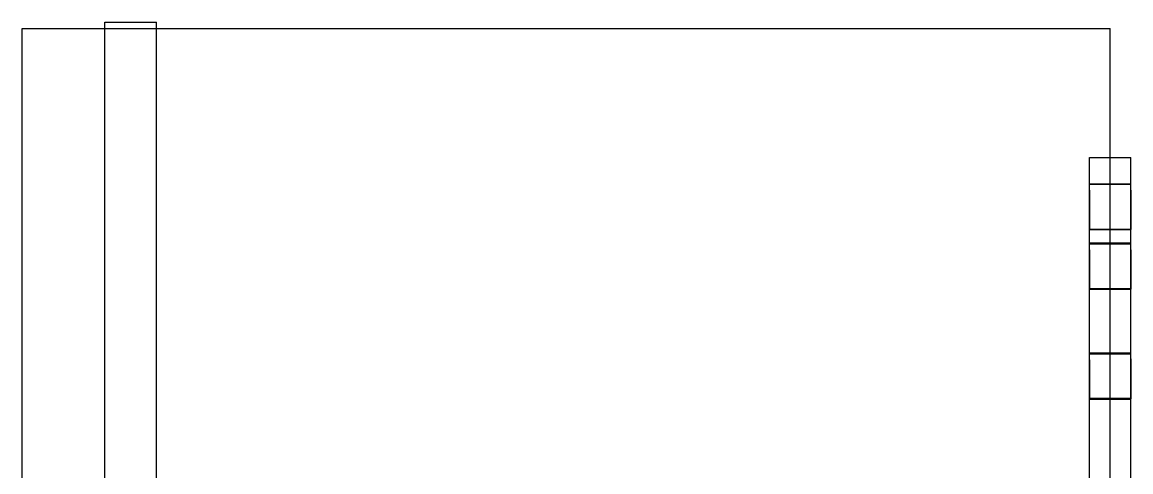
# Model space of a CAD drawing. Header units: millimetres. Extents: x -180 to 1414, y -663 to 972.
# Drawn here: x 496.8 to 604, y 182.1 to 225.6 of the extents above; entities that cross this region are included whole.
import ezdxf

# ---------------------------------------------------------------- set-up
doc = ezdxf.new("R2010")
doc.units = ezdxf.units.MM
doc.layers.add('SIDE', color=8, linetype='Continuous')

msp = doc.modelspace()

# ---------------------------------------------------------------- linework, layer by layer
at = {"layer": 'SIDE'}
for p, q in [((504.8, 225.44), (504.8, 225.6)), ((504.8, 225.6), (509.8, 225.6)), ((504.8, 224.98), (504.8, 225.44)), ((509.8, 225.44), (509.8, 225.6)), ((509.8, 224.98), (509.8, 225.44)), ((496.8, 224.85), (496.8, 225)), ((496.8, 225), (602, 225)), ((496.8, 224.39), (496.8, 224.85)), ((496.8, 223.62), (496.8, 224.39)), ((504.8, 224.85), (504.8, 225)), ((504.8, 225), (509.8, 225)), ((504.8, 224.21), (504.8, 224.98)), ((504.8, 224.39), (504.8, 224.85)), ((504.8, 223.62), (504.8, 224.39)), ((504.8, 223.13), (504.8, 224.21)), ((509.8, 224.85), (509.8, 225)), ((509.8, 224.21), (509.8, 224.98)), ((509.8, 224.39), (509.8, 224.85)), ((509.8, 223.62), (509.8, 224.39)), ((509.8, 223.13), (509.8, 224.21)), ((602, 224.85), (602, 225)), ((602, 224.39), (602, 224.85)), ((602, 223.62), (602, 224.39)), ((496.8, 222.56), (496.8, 223.62)), ((504.8, 222.56), (504.8, 223.62)), ((504.8, 221.76), (504.8, 223.13)), ((509.8, 222.56), (509.8, 223.62)), ((509.8, 221.76), (509.8, 223.13)), ((602, 222.56), (602, 223.62)), ((496.8, 221.2), (496.8, 222.56)), ((504.8, 221.2), (504.8, 222.56)), ((509.8, 221.2), (509.8, 222.56)), ((602, 221.2), (602, 222.56)), ((496.8, 219.55), (496.8, 221.2)), ((504.8, 220.09), (504.8, 221.76)), ((504.8, 219.55), (504.8, 221.2)), ((509.8, 220.09), (509.8, 221.76)), ((509.8, 219.55), (509.8, 221.2)), ((602, 219.55), (602, 221.2)), ((504.8, 218.15), (504.8, 220.09)), ((509.8, 218.15), (509.8, 220.09)), ((496.8, 217.63), (496.8, 219.55)), ((504.8, 217.63), (504.8, 219.55)), ((509.8, 217.63), (509.8, 219.55)), ((602, 217.63), (602, 219.55)), ((496.8, 215.44), (496.8, 217.63)), ((504.8, 215.94), (504.8, 218.15)), ((504.8, 215.44), (504.8, 217.63)), ((509.8, 215.94), (509.8, 218.15)), ((509.8, 215.44), (509.8, 217.63)), ((602, 215.44), (602, 217.63)), ((504.8, 213.47), (504.8, 215.94)), ((509.8, 213.47), (509.8, 215.94)), ((496.8, 213), (496.8, 215.44)), ((504.8, 213), (504.8, 215.44)), ((509.8, 213), (509.8, 215.44)), ((602, 213), (602, 215.44)), ((504.8, 210.76), (504.8, 213.47)), ((509.8, 210.76), (509.8, 213.47)), ((496.8, 210.32), (496.8, 213)), ((504.8, 210.32), (504.8, 213)), ((509.8, 210.32), (509.8, 213)), ((600, 212.38), (600, 212.5)), ((600, 212.5), (604, 212.5)), ((600, 212.03), (600, 212.38)), ((602, 210.32), (602, 213)), ((604, 212.38), (604, 212.5)), ((604, 212.03), (604, 212.38)), ((600, 211.43), (600, 212.03)), ((600, 210.61), (600, 211.43)), ((604, 211.43), (604, 212.03)), ((604, 210.61), (604, 211.43)), ((496.8, 207.41), (496.8, 210.32)), ((504.8, 207.82), (504.8, 210.76)), ((504.8, 207.41), (504.8, 210.32)), ((509.8, 207.82), (509.8, 210.76)), ((509.8, 207.41), (509.8, 210.32)), ((600, 209.56), (600, 210.61)), ((602, 207.41), (602, 210.32)), ((604, 209.56), (604, 210.61)), ((600, 209.95), (600, 209.97)), ((600, 209.97), (600, 209.97)), ((600, 209.97), (604, 209.97)), ((600, 209.92), (600, 209.95)), ((600, 209.94), (600, 209.95)), ((600, 209.95), (604, 209.95)), ((600, 209.92), (600, 209.94)), ((600, 209.88), (600, 209.92)), ((600, 209.89), (600, 209.92)), ((600, 209.85), (600, 209.89)), ((600, 209.82), (600, 209.88)), ((600, 209.8), (600, 209.85)), ((600, 209.76), (600, 209.82)), ((600, 209.73), (600, 209.8)), ((600, 209.68), (600, 209.76)), ((600, 209.65), (600, 209.73)), ((600, 209.59), (600, 209.68)), ((600, 209.56), (600, 209.65)), ((600, 209.49), (600, 209.59)), ((600, 208.29), (600, 209.56)), ((600, 209.47), (600, 209.56)), ((600, 209.39), (600, 209.49)), ((600, 209.36), (600, 209.47)), ((600, 209.27), (600, 209.39)), ((600, 209.36), (600, 209.24)), ((600, 209.27), (600, 209.14)), ((600, 209.24), (600, 209.12)), ((600, 209.14), (600, 209.01)), ((600, 209.12), (600, 208.99)), ((604, 209.95), (604, 209.97)), ((604, 209.97), (604, 209.97)), ((604, 209.92), (604, 209.95)), ((604, 209.94), (604, 209.95)), ((604, 209.92), (604, 209.94)), ((604, 209.88), (604, 209.92)), ((604, 209.89), (604, 209.92)), ((604, 209.85), (604, 209.89)), ((604, 209.82), (604, 209.88)), ((604, 209.8), (604, 209.85)), ((604, 209.76), (604, 209.82)), ((604, 209.73), (604, 209.8)), ((604, 209.68), (604, 209.76)), ((604, 209.65), (604, 209.73)), ((604, 209.59), (604, 209.68)), ((604, 209.56), (604, 209.65)), ((604, 209.49), (604, 209.59)), ((604, 208.29), (604, 209.56)), ((604, 209.47), (604, 209.56)), ((604, 209.39), (604, 209.49)), ((604, 209.36), (604, 209.47)), ((604, 209.27), (604, 209.39)), ((604, 209.36), (604, 209.24)), ((604, 209.27), (604, 209.14)), ((604, 209.24), (604, 209.12)), ((604, 209.14), (604, 209.01)), ((604, 209.12), (604, 208.99)), ((600, 209.01), (600, 208.87)), ((600, 208.99), (600, 208.85)), ((600, 208.87), (600, 208.73)), ((600, 208.85), (600, 208.7)), ((600, 208.73), (600, 208.58)), ((600, 208.7), (600, 208.55)), ((600, 208.58), (600, 208.42)), ((600, 208.55), (600, 208.4)), ((600, 208.42), (600, 208.26)), ((600, 208.4), (600, 208.24)), ((600, 206.81), (600, 208.29)), ((600, 208.26), (600, 208.1)), ((600, 208.24), (600, 208.08)), ((600, 208.1), (600, 207.94)), ((600, 208.08), (600, 207.91)), ((604, 209.01), (604, 208.87)), ((604, 208.99), (604, 208.85)), ((604, 208.87), (604, 208.73)), ((604, 208.85), (604, 208.7)), ((604, 208.73), (604, 208.58)), ((604, 208.7), (604, 208.55)), ((604, 208.58), (604, 208.42)), ((604, 208.55), (604, 208.4)), ((604, 208.42), (604, 208.26)), ((604, 208.4), (604, 208.24)), ((604, 206.81), (604, 208.29)), ((604, 208.26), (604, 208.1)), ((604, 208.24), (604, 208.08)), ((604, 208.1), (604, 207.94)), ((604, 208.08), (604, 207.91)), ((496.8, 204.29), (496.8, 207.41)), ((504.8, 204.67), (504.8, 207.82)), ((504.8, 204.29), (504.8, 207.41)), ((509.8, 204.67), (509.8, 207.82)), ((509.8, 204.29), (509.8, 207.41)), ((600, 207.94), (600, 207.77)), ((600, 207.91), (600, 207.75)), ((600, 207.77), (600, 207.61)), ((600, 207.75), (600, 207.58)), ((600, 207.61), (600, 207.45)), ((600, 207.58), (600, 207.42)), ((600, 207.45), (600, 207.28)), ((600, 207.42), (600, 207.26)), ((600, 207.28), (600, 207.12)), ((600, 207.26), (600, 207.1)), ((600, 207.12), (600, 206.97)), ((600, 207.1), (600, 206.94)), ((600, 206.97), (600, 206.82)), ((600, 206.94), (600, 206.79)), ((602, 204.29), (602, 207.41)), ((604, 207.94), (604, 207.77)), ((604, 207.91), (604, 207.75)), ((604, 207.77), (604, 207.61)), ((604, 207.75), (604, 207.58)), ((604, 207.61), (604, 207.45)), ((604, 207.58), (604, 207.42)), ((604, 207.45), (604, 207.28)), ((604, 207.42), (604, 207.26)), ((604, 207.28), (604, 207.12)), ((604, 207.26), (604, 207.1)), ((604, 207.12), (604, 206.97)), ((604, 207.1), (604, 206.94)), ((604, 206.97), (604, 206.82)), ((604, 206.94), (604, 206.79)), ((600, 206.82), (600, 206.67)), ((600, 205.12), (600, 206.81)), ((600, 206.79), (600, 206.65)), ((600, 206.67), (600, 206.53)), ((600, 206.65), (600, 206.51)), ((600, 206.53), (600, 206.4)), ((600, 206.51), (600, 206.38)), ((600, 206.4), (600, 206.28)), ((600, 206.38), (600, 206.25)), ((600, 206.28), (600, 206.16)), ((600, 206.25), (600, 206.13)), ((600, 206.16), (600, 206.05)), ((600, 206.13), (600, 206.03)), ((600, 206.05), (600, 205.96)), ((600, 206.03), (600, 205.93)), ((600, 205.96), (600, 205.87)), ((600, 205.93), (600, 205.84)), ((600, 205.87), (600, 205.79)), ((600, 205.84), (600, 205.77)), ((604, 206.82), (604, 206.67)), ((604, 205.12), (604, 206.81)), ((604, 206.79), (604, 206.65)), ((604, 206.67), (604, 206.53)), ((604, 206.65), (604, 206.51)), ((604, 206.53), (604, 206.4)), ((604, 206.51), (604, 206.38)), ((604, 206.4), (604, 206.28)), ((604, 206.38), (604, 206.25)), ((604, 206.28), (604, 206.16)), ((604, 206.25), (604, 206.13)), ((604, 206.16), (604, 206.05)), ((604, 206.13), (604, 206.03)), ((604, 206.05), (604, 205.96)), ((604, 206.03), (604, 205.93)), ((604, 205.96), (604, 205.87)), ((604, 205.93), (604, 205.84)), ((604, 205.87), (604, 205.79)), ((604, 205.84), (604, 205.77)), ((600, 205.79), (600, 205.73)), ((600, 205.77), (600, 205.7)), ((600, 205.73), (600, 205.67)), ((600, 205.7), (600, 205.64)), ((600, 205.67), (600, 205.63)), ((600, 205.64), (600, 205.6)), ((600, 205.63), (600, 205.6)), ((600, 205.6), (600, 205.58)), ((600, 205.6), (600, 205.57)), ((600, 205.58), (600, 205.57)), ((600, 205.57), (600, 205.55)), ((600, 205.57), (604, 205.57)), ((600, 205.55), (600, 205.55)), ((600, 205.55), (604, 205.55)), ((600, 203.23), (600, 205.12)), ((604, 205.79), (604, 205.73)), ((604, 205.77), (604, 205.7)), ((604, 205.73), (604, 205.67)), ((604, 205.7), (604, 205.64)), ((604, 205.67), (604, 205.63)), ((604, 205.64), (604, 205.6)), ((604, 205.63), (604, 205.6)), ((604, 205.6), (604, 205.58)), ((604, 205.6), (604, 205.57)), ((604, 205.58), (604, 205.57)), ((604, 205.57), (604, 205.55)), ((604, 205.55), (604, 205.55)), ((604, 203.23), (604, 205.12)), ((496.8, 200.98), (496.8, 204.29)), ((504.8, 201.32), (504.8, 204.67)), ((504.8, 200.98), (504.8, 204.29)), ((509.8, 201.32), (509.8, 204.67)), ((509.8, 200.98), (509.8, 204.29)), ((600, 204.24), (600, 204.25)), ((600, 204.25), (604, 204.25)), ((600, 204.22), (600, 204.24)), ((600, 204.19), (600, 204.22)), ((600, 204.15), (600, 204.19)), ((600, 204.15), (600, 204.17)), ((600, 204.17), (600, 204.17)), ((600, 204.17), (604, 204.17)), ((600, 204.1), (600, 204.15)), ((600, 204.12), (600, 204.15)), ((600, 204.08), (600, 204.12)), ((600, 204.03), (600, 204.1)), ((600, 204.02), (600, 204.08)), ((600, 203.95), (600, 204.03)), ((600, 203.96), (600, 204.02)), ((600, 203.88), (600, 203.96)), ((600, 203.87), (600, 203.95)), ((600, 203.79), (600, 203.88)), ((600, 203.77), (600, 203.87)), ((600, 203.69), (600, 203.79)), ((600, 203.66), (600, 203.77)), ((600, 203.59), (600, 203.69)), ((602, 200.98), (602, 204.29)), ((604, 204.24), (604, 204.25)), ((604, 204.22), (604, 204.24)), ((604, 204.19), (604, 204.22)), ((604, 204.15), (604, 204.19)), ((604, 204.15), (604, 204.17)), ((604, 204.17), (604, 204.17)), ((604, 204.1), (604, 204.15)), ((604, 204.12), (604, 204.15)), ((604, 204.08), (604, 204.12)), ((604, 204.03), (604, 204.1)), ((604, 204.02), (604, 204.08)), ((604, 203.95), (604, 204.03)), ((604, 203.96), (604, 204.02)), ((604, 203.88), (604, 203.96)), ((604, 203.87), (604, 203.95)), ((604, 203.79), (604, 203.88)), ((604, 203.77), (604, 203.87)), ((604, 203.69), (604, 203.79)), ((604, 203.66), (604, 203.77)), ((604, 203.59), (604, 203.69)), ((600, 203.54), (600, 203.66)), ((600, 203.59), (600, 203.47)), ((600, 203.54), (600, 203.42)), ((600, 203.47), (600, 203.35)), ((600, 203.42), (600, 203.29)), ((600, 203.35), (600, 203.21)), ((600, 203.29), (600, 203.15)), ((600, 201.15), (600, 203.23)), ((600, 203.21), (600, 203.07)), ((600, 203.15), (600, 203)), ((600, 203.07), (600, 202.93)), ((600, 203), (600, 202.85)), ((600, 202.93), (600, 202.78)), ((600, 202.85), (600, 202.7)), ((600, 202.78), (600, 202.62)), ((600, 202.7), (600, 202.54)), ((600, 202.62), (600, 202.46)), ((604, 203.54), (604, 203.66)), ((604, 203.59), (604, 203.47)), ((604, 203.54), (604, 203.42)), ((604, 203.47), (604, 203.35)), ((604, 203.42), (604, 203.29)), ((604, 203.35), (604, 203.21)), ((604, 203.29), (604, 203.15)), ((604, 201.15), (604, 203.23)), ((604, 203.21), (604, 203.07)), ((604, 203.15), (604, 203)), ((604, 203.07), (604, 202.93)), ((604, 203), (604, 202.85)), ((604, 202.93), (604, 202.78)), ((604, 202.85), (604, 202.7)), ((604, 202.78), (604, 202.62)), ((604, 202.7), (604, 202.54)), ((604, 202.62), (604, 202.46)), ((600, 202.54), (600, 202.38)), ((600, 202.46), (600, 202.3)), ((600, 202.38), (600, 202.21)), ((600, 202.3), (600, 202.14)), ((600, 202.21), (600, 202.05)), ((600, 202.14), (600, 201.97)), ((600, 202.05), (600, 201.88)), ((600, 201.97), (600, 201.81)), ((600, 201.88), (600, 201.72)), ((600, 201.81), (600, 201.65)), ((600, 201.72), (600, 201.56)), ((600, 201.65), (600, 201.49)), ((600, 201.56), (600, 201.4)), ((604, 202.54), (604, 202.38)), ((604, 202.46), (604, 202.3)), ((604, 202.38), (604, 202.21)), ((604, 202.3), (604, 202.14)), ((604, 202.21), (604, 202.05)), ((604, 202.14), (604, 201.97)), ((604, 202.05), (604, 201.88)), ((604, 201.97), (604, 201.81)), ((604, 201.88), (604, 201.72)), ((604, 201.81), (604, 201.65)), ((604, 201.72), (604, 201.56)), ((604, 201.65), (604, 201.49)), ((604, 201.56), (604, 201.4)), ((496.8, 197.5), (496.8, 200.98)), ((504.8, 197.8), (504.8, 201.32)), ((504.8, 197.5), (504.8, 200.98)), ((509.8, 197.8), (509.8, 201.32)), ((509.8, 197.5), (509.8, 200.98)), ((600, 201.49), (600, 201.33)), ((600, 201.4), (600, 201.24)), ((600, 201.33), (600, 201.17)), ((600, 201.24), (600, 201.09)), ((600, 201.17), (600, 201.02)), ((600, 198.91), (600, 201.15)), ((600, 201.09), (600, 200.95)), ((600, 201.02), (600, 200.87)), ((600, 200.95), (600, 200.81)), ((600, 200.87), (600, 200.74)), ((600, 200.81), (600, 200.68)), ((600, 200.74), (600, 200.6)), ((600, 200.68), (600, 200.55)), ((600, 200.6), (600, 200.48)), ((600, 200.55), (600, 200.44)), ((600, 200.48), (600, 200.36)), ((602, 197.5), (602, 200.98)), ((604, 201.49), (604, 201.33)), ((604, 201.4), (604, 201.24)), ((604, 201.33), (604, 201.17)), ((604, 201.24), (604, 201.09)), ((604, 201.17), (604, 201.02)), ((604, 198.91), (604, 201.15)), ((604, 201.09), (604, 200.95)), ((604, 201.02), (604, 200.87)), ((604, 200.95), (604, 200.81)), ((604, 200.87), (604, 200.74)), ((604, 200.81), (604, 200.68)), ((604, 200.74), (604, 200.6)), ((604, 200.68), (604, 200.55)), ((604, 200.6), (604, 200.48)), ((604, 200.55), (604, 200.44)), ((604, 200.48), (604, 200.36)), ((600, 200.44), (600, 200.33)), ((600, 200.36), (600, 200.25)), ((600, 200.33), (600, 200.23)), ((600, 200.25), (600, 200.16)), ((600, 200.23), (600, 200.14)), ((600, 200.16), (600, 200.07)), ((600, 200.14), (600, 200.07)), ((600, 200.07), (600, 200)), ((600, 200.07), (600, 199.99)), ((600, 200), (600, 199.95)), ((600, 199.99), (600, 199.93)), ((600, 199.95), (600, 199.9)), ((600, 199.93), (600, 199.87)), ((600, 199.9), (600, 199.87)), ((600, 199.87), (600, 199.85)), ((600, 199.87), (600, 199.83)), ((600, 199.85), (600, 199.85)), ((600, 199.85), (604, 199.85)), ((600, 199.83), (600, 199.8)), ((600, 199.8), (600, 199.78)), ((600, 199.78), (600, 199.77)), ((600, 199.77), (604, 199.77)), ((604, 200.44), (604, 200.33)), ((604, 200.36), (604, 200.25)), ((604, 200.33), (604, 200.23)), ((604, 200.25), (604, 200.16)), ((604, 200.23), (604, 200.14)), ((604, 200.16), (604, 200.07)), ((604, 200.14), (604, 200.07)), ((604, 200.07), (604, 200)), ((604, 200.07), (604, 199.99)), ((604, 200), (604, 199.95)), ((604, 199.99), (604, 199.93)), ((604, 199.95), (604, 199.9)), ((604, 199.93), (604, 199.87)), ((604, 199.9), (604, 199.87)), ((604, 199.87), (604, 199.85)), ((604, 199.87), (604, 199.83)), ((604, 199.85), (604, 199.85)), ((604, 199.83), (604, 199.8)), ((604, 199.8), (604, 199.78)), ((604, 199.78), (604, 199.77)), ((600, 196.5), (600, 198.91)), ((604, 196.5), (604, 198.91)), ((496.8, 193.86), (496.8, 197.5)), ((504.8, 194.12), (504.8, 197.8)), ((504.8, 193.86), (504.8, 197.5)), ((509.8, 194.12), (509.8, 197.8)), ((509.8, 193.86), (509.8, 197.5)), ((602, 193.86), (602, 197.5)), ((600, 193.94), (600, 196.5)), ((604, 193.94), (604, 196.5)), ((504.8, 190.31), (504.8, 194.12)), ((509.8, 190.31), (509.8, 194.12)), ((496.8, 190.09), (496.8, 193.86)), ((504.8, 190.09), (504.8, 193.86)), ((509.8, 190.09), (509.8, 193.86)), ((600, 191.25), (600, 193.94)), ((600, 193.62), (600, 193.64)), ((600, 193.64), (600, 193.64)), ((600, 193.64), (604, 193.64)), ((600, 193.59), (600, 193.62)), ((600, 193.55), (600, 193.59)), ((600, 193.49), (600, 193.55)), ((600, 193.51), (600, 193.53)), ((600, 193.53), (600, 193.53)), ((600, 193.53), (604, 193.53)), ((600, 193.48), (600, 193.51)), ((600, 193.43), (600, 193.49)), ((600, 193.44), (600, 193.48)), ((600, 193.38), (600, 193.44)), ((600, 193.35), (600, 193.43)), ((600, 193.32), (600, 193.38)), ((600, 193.26), (600, 193.35)), ((600, 193.24), (600, 193.32)), ((600, 193.16), (600, 193.26)), ((600, 193.15), (600, 193.24)), ((600, 193.06), (600, 193.16)), ((600, 193.05), (600, 193.15)), ((600, 192.94), (600, 193.06)), ((600, 192.95), (600, 193.05)), ((602, 190.09), (602, 193.86)), ((604, 191.25), (604, 193.94)), ((604, 193.62), (604, 193.64)), ((604, 193.64), (604, 193.64)), ((604, 193.59), (604, 193.62)), ((604, 193.55), (604, 193.59)), ((604, 193.49), (604, 193.55)), ((604, 193.51), (604, 193.53)), ((604, 193.53), (604, 193.53)), ((604, 193.48), (604, 193.51)), ((604, 193.43), (604, 193.49)), ((604, 193.44), (604, 193.48)), ((604, 193.38), (604, 193.44)), ((604, 193.35), (604, 193.43)), ((604, 193.32), (604, 193.38)), ((604, 193.26), (604, 193.35)), ((604, 193.24), (604, 193.32)), ((604, 193.16), (604, 193.26)), ((604, 193.15), (604, 193.24)), ((604, 193.06), (604, 193.16)), ((604, 193.05), (604, 193.15)), ((604, 193.06), (604, 192.94)), ((604, 192.95), (604, 193.05)), ((600, 192.83), (600, 192.95)), ((600, 192.94), (600, 192.82)), ((600, 192.83), (600, 192.71)), ((600, 192.82), (600, 192.68)), ((600, 192.71), (600, 192.57)), ((600, 192.68), (600, 192.54)), ((600, 192.57), (600, 192.43)), ((600, 192.54), (600, 192.4)), ((600, 192.43), (600, 192.29)), ((600, 192.4), (600, 192.25)), ((600, 192.29), (600, 192.14)), ((600, 192.25), (600, 192.09)), ((600, 192.14), (600, 191.98)), ((600, 192.09), (600, 191.93)), ((600, 191.98), (600, 191.82)), ((600, 191.93), (600, 191.77)), ((604, 192.83), (604, 192.95)), ((604, 192.94), (604, 192.82)), ((604, 192.83), (604, 192.71)), ((604, 192.82), (604, 192.68)), ((604, 192.71), (604, 192.57)), ((604, 192.68), (604, 192.54)), ((604, 192.57), (604, 192.43)), ((604, 192.54), (604, 192.4)), ((604, 192.43), (604, 192.29)), ((604, 192.4), (604, 192.25)), ((604, 192.29), (604, 192.14)), ((604, 192.25), (604, 192.09)), ((604, 192.14), (604, 191.98)), ((604, 192.09), (604, 191.93)), ((604, 191.98), (604, 191.82)), ((604, 191.93), (604, 191.77)), ((600, 191.82), (600, 191.66)), ((600, 191.77), (600, 191.61)), ((600, 191.66), (600, 191.5)), ((600, 191.61), (600, 191.44)), ((600, 191.5), (600, 191.33)), ((600, 191.44), (600, 191.28)), ((600, 191.33), (600, 191.17)), ((600, 191.28), (600, 191.12)), ((600, 188.44), (600, 191.25)), ((600, 191.17), (600, 191.01)), ((600, 191.12), (600, 190.96)), ((600, 191.01), (600, 190.84)), ((600, 190.96), (600, 190.8)), ((600, 190.84), (600, 190.69)), ((604, 191.82), (604, 191.66)), ((604, 191.77), (604, 191.61)), ((604, 191.66), (604, 191.5)), ((604, 191.61), (604, 191.44)), ((604, 191.5), (604, 191.33)), ((604, 191.44), (604, 191.28)), ((604, 191.33), (604, 191.17)), ((604, 191.28), (604, 191.12)), ((604, 188.44), (604, 191.25)), ((604, 191.17), (604, 191.01)), ((604, 191.12), (604, 190.96)), ((604, 191.01), (604, 190.84)), ((604, 190.96), (604, 190.8)), ((604, 190.84), (604, 190.69)), ((496.8, 186.21), (496.8, 190.09)), ((504.8, 186.39), (504.8, 190.31)), ((504.8, 186.21), (504.8, 190.09)), ((509.8, 186.39), (509.8, 190.31)), ((509.8, 186.21), (509.8, 190.09)), ((600, 190.8), (600, 190.64)), ((600, 190.69), (600, 190.53)), ((600, 190.64), (600, 190.49)), ((600, 190.53), (600, 190.38)), ((600, 190.49), (600, 190.34)), ((600, 190.38), (600, 190.23)), ((600, 190.34), (600, 190.21)), ((600, 190.23), (600, 190.09)), ((600, 190.21), (600, 190.07)), ((600, 190.09), (600, 189.96)), ((600, 190.07), (600, 189.95)), ((600, 189.96), (600, 189.84)), ((600, 189.95), (600, 189.83)), ((600, 189.84), (600, 189.72)), ((600, 189.83), (600, 189.72)), ((602, 186.21), (602, 190.09)), ((604, 190.8), (604, 190.64)), ((604, 190.69), (604, 190.53)), ((604, 190.64), (604, 190.49)), ((604, 190.53), (604, 190.38)), ((604, 190.49), (604, 190.34)), ((604, 190.38), (604, 190.23)), ((604, 190.34), (604, 190.21)), ((604, 190.23), (604, 190.09)), ((604, 190.21), (604, 190.07)), ((604, 190.09), (604, 189.96)), ((604, 190.07), (604, 189.95)), ((604, 189.96), (604, 189.84)), ((604, 189.95), (604, 189.83)), ((604, 189.84), (604, 189.72)), ((604, 189.83), (604, 189.72)), ((600, 189.72), (600, 189.63)), ((600, 189.72), (600, 189.61)), ((600, 189.63), (600, 189.54)), ((600, 189.52), (600, 189.61)), ((600, 189.54), (600, 189.46)), ((600, 189.43), (600, 189.52)), ((600, 189.46), (600, 189.4)), ((600, 189.43), (600, 189.35)), ((600, 189.4), (600, 189.34)), ((600, 189.35), (600, 189.29)), ((600, 189.34), (600, 189.3)), ((600, 189.3), (600, 189.27)), ((600, 189.29), (600, 189.23)), ((600, 189.27), (600, 189.25)), ((600, 189.25), (600, 189.24)), ((600, 189.24), (604, 189.24)), ((600, 189.23), (600, 189.19)), ((600, 189.16), (600, 189.19)), ((600, 189.14), (600, 189.16)), ((600, 189.14), (600, 189.13)), ((600, 189.13), (604, 189.13)), ((604, 189.72), (604, 189.63)), ((604, 189.72), (604, 189.61)), ((604, 189.63), (604, 189.54)), ((604, 189.52), (604, 189.61)), ((604, 189.54), (604, 189.46)), ((604, 189.43), (604, 189.52)), ((604, 189.46), (604, 189.4)), ((604, 189.35), (604, 189.43)), ((604, 189.4), (604, 189.34)), ((604, 189.35), (604, 189.29)), ((604, 189.34), (604, 189.3)), ((604, 189.3), (604, 189.27)), ((604, 189.23), (604, 189.29)), ((604, 189.27), (604, 189.25)), ((604, 189.25), (604, 189.24)), ((604, 189.23), (604, 189.19)), ((604, 189.16), (604, 189.19)), ((604, 189.14), (604, 189.16)), ((604, 189.13), (604, 189.14)), ((600, 185.53), (600, 188.44)), ((604, 185.53), (604, 188.44)), ((496.8, 182.24), (496.8, 186.21)), ((504.8, 182.37), (504.8, 186.39)), ((504.8, 182.24), (504.8, 186.21)), ((509.8, 182.37), (509.8, 186.39)), ((509.8, 182.24), (509.8, 186.21)), ((600, 182.53), (600, 185.53)), ((602, 182.24), (602, 186.21)), ((604, 182.53), (604, 185.53)), ((504.8, 178.29), (504.8, 182.37)), ((509.8, 178.29), (509.8, 182.37)), ((600, 179.46), (600, 182.53)), ((604, 179.46), (604, 182.53)), ((496.8, 178.2), (496.8, 182.24)), ((504.8, 178.2), (504.8, 182.24)), ((509.8, 178.2), (509.8, 182.24)), ((602, 178.2), (602, 182.24))]:
    msp.add_line(p, q, dxfattribs=at)

doc.saveas('drawing.dxf')
